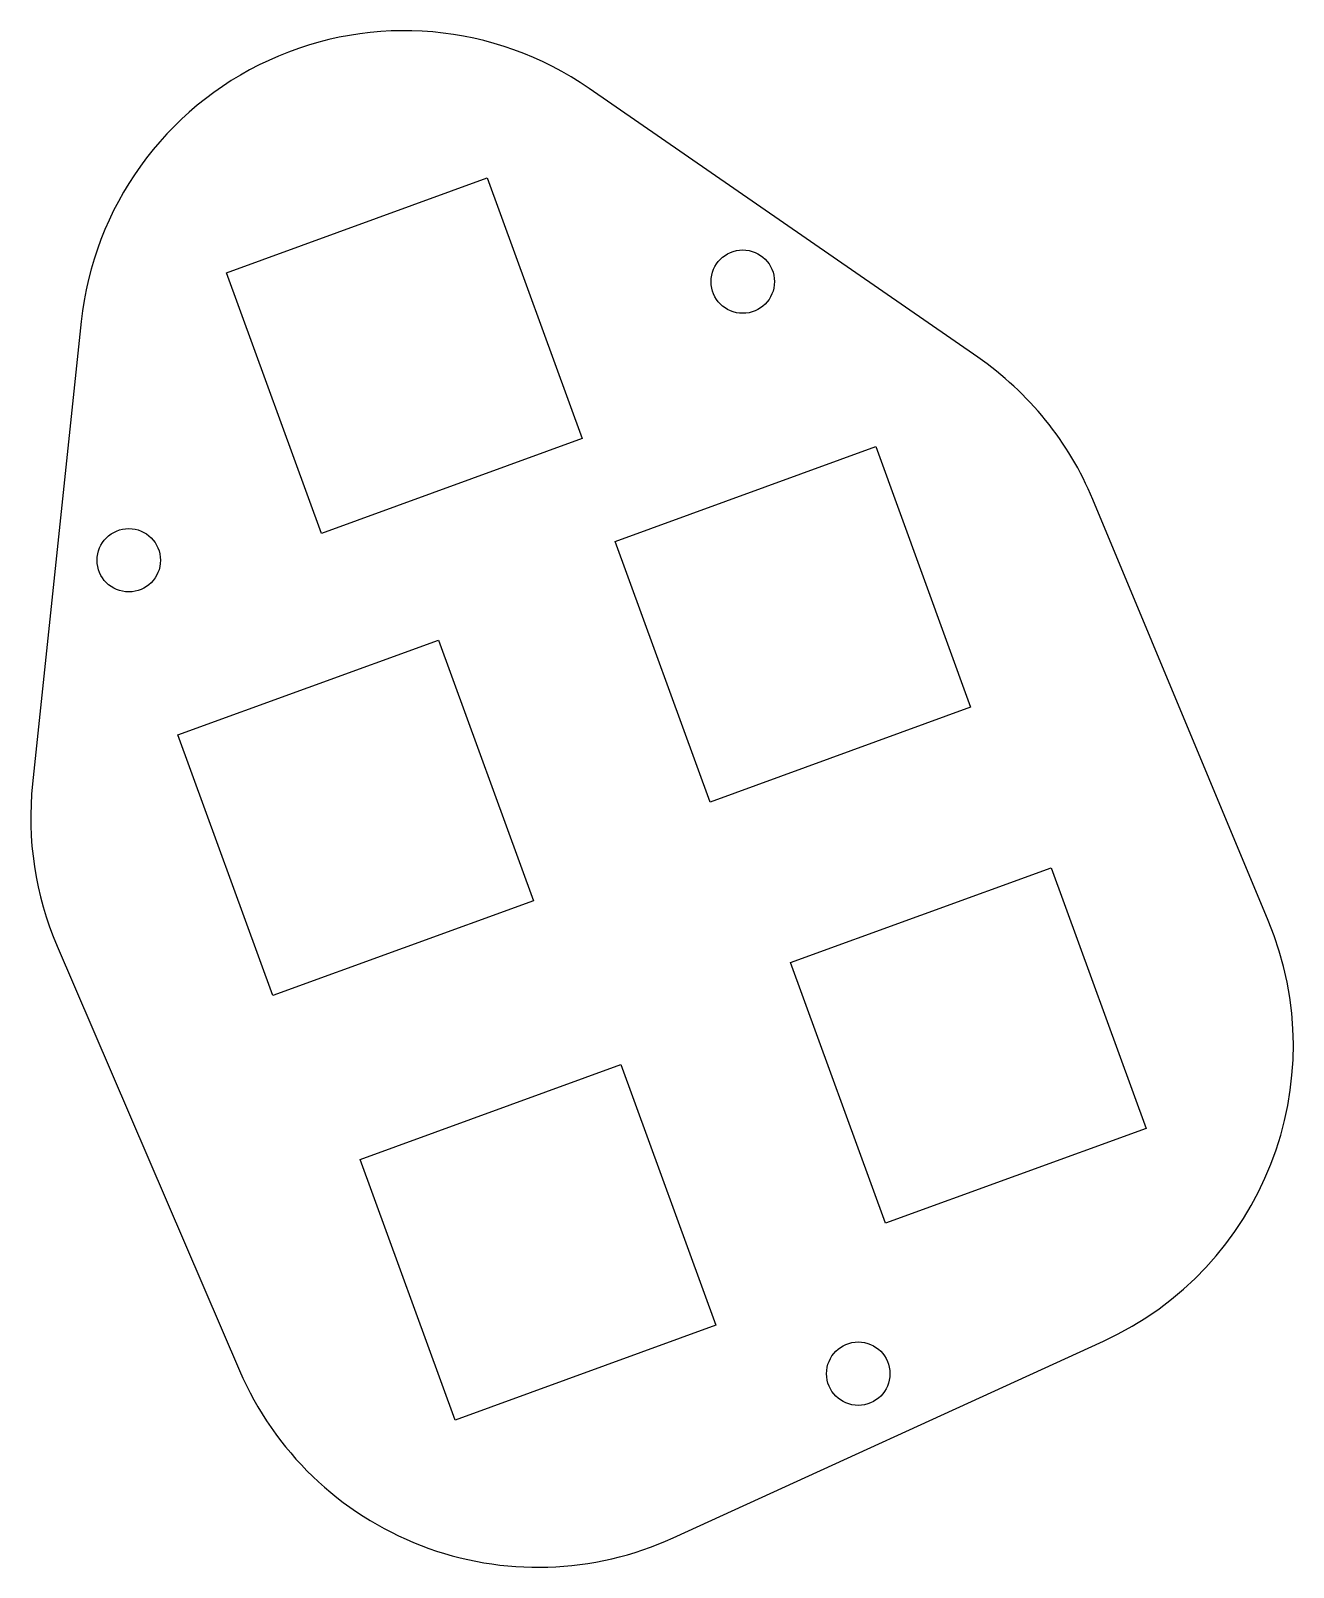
# Model space of a CAD drawing. Header units: millimetres. Extents: x 55.1 to 118.9, y 11.5 to 89.1.
import ezdxf

# ---------------------------------------------------------------- set-up
doc = ezdxf.new("R2010")
doc.units = ezdxf.units.MM
doc.layers.get('0').update_dxf_attribs({"linetype": 'CONTINUOUS'})

msp = doc.modelspace()

# ---------------------------------------------------------------- linework, layer by layer
msp.add_lwpolyline([(109.277, 22.935, 0.404262), (117.595, 44.158), (108.737, 65.416, 0.143696), (102.927, 72.595), (83.314, 86.161, 0.569531), (57.675, 74.392), (55.216, 51.061, 0.128433), (56.458, 42.867), (65.666, 21.44, 0.420972), (87.554, 13.001)], format="xyb", close=True)
for points in [[(82.957, 68.489), (69.801, 63.701), (65.013, 76.857), (78.169, 81.645)], [(89.415, 50.135), (84.626, 63.291), (97.782, 68.079), (102.57, 54.924)], [(80.497, 45.158), (67.342, 40.37), (62.553, 53.526), (75.709, 58.314)], [(93.485, 42.033), (106.64, 46.821), (111.429, 33.666), (98.273, 28.877)], [(84.917, 36.887), (89.706, 23.731), (76.55, 18.943), (71.762, 32.099)]]:
    msp.add_lwpolyline(points, close=True)
for centre in [(91.067, 76.409), (60.075, 62.344), (96.898, 21.287)]:
    msp.add_circle(centre, 1.6)

doc.saveas('drawing.dxf')
